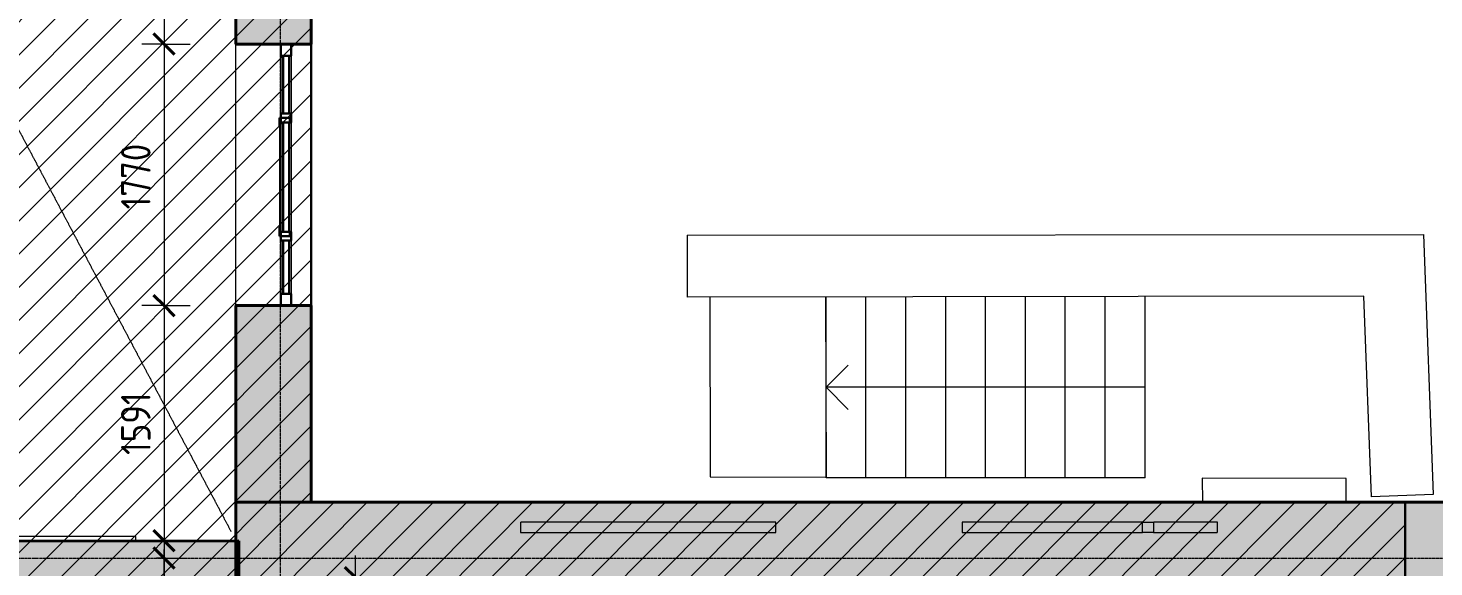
# Model space of a CAD drawing. Header units: millimetres. Extents: x -11886 to 379896, y -8130 to 47743.
# Drawn here: x 29399 to 38924, y 20497 to 24143 of the extents above; entities that cross this region are included whole.
import ezdxf

# ---------------------------------------------------------------- set-up
doc = ezdxf.new("R2010")
doc.units = ezdxf.units.MM
for name, pattern in [('ADSK_Линия сетки', [25, 20, -2.5, 0, -2.5]), ('ADSK_Сверху', [4.5, 3, -1.5]), ('ADSK_Снесено', [4.5, 3, -1.5])]:
    doc.linetypes.add(name, pattern=pattern)
for name, color, linetype, lineweight, true_color in [('_ Окна', 5, 'Continuous', 30, 0x0000ff), ('Витраж', 5, 'Continuous', 18, 0x0000ff), ('Линии', 7, 'Continuous', 9, 0x00a600), ('Окна', 5, 'Continuous', 18, 0x0000ff), ('Панели витража', 5, 'Continuous', 18, 0x0000ff), ('Стены внутренние', 5, 'Continuous', 18, 0x0000ff), ('Стены наружные', 1, 'ADSK_Снесено', 18, 0xff0000)]:
    doc.layers.add(name, color=color, linetype=linetype, lineweight=lineweight, true_color=true_color)
for name, color, linetype, lineweight in [('Лестницы', 7, 'Continuous', 18), ('Оси', 7, 'Continuous', 9), ('Перекрытие', 7, 'Continuous', 18), ('Размеры', 7, 'Continuous', 9), ('Размеры-100', 7, 'Continuous', 9), ('Стрелки вверх', 7, 'Continuous', 18)]:
    doc.layers.add(name, color=color, linetype=linetype, lineweight=lineweight)
doc.styles.add('GOST Common_1', font='GOST_Common.ttf', dxfattribs={"width": 0.9, "height": 200})
doc.dimstyles.new('ADSK_Основной_2_мм_Округление_до_1_мм', dxfattribs={"dimscale": 304.8, "dimtxt": 201.142999, "dimasz": 0.463911, "dimexe": 0.492126, "dimexo": 0.492126, "dimgap": 0.098425, "dimtad": 1, "dimdec": 0, "dimdsep": 46, "dimtxsty": 'GOST Common_1', "dimblk1": 'OBLIQUE', "dimblk2": 'OBLIQUE', "dimsah": 1, "dimcen": 0.09, "dimdle": 0.492126, "dimazin": 2, "dimtfac": 1, "dimtdec": 4, "dimtix": 1, "dimtmove": 0, "dimatfit": 3, "dimfxl": 1, "dimtvp": 1, "dimtolj": 1, "dimtzin": 0, "dimlwd": 20, "dimlwe": 20, "dimarcsym": 2})
doc.dimstyles.new('ADSK_Основной_2_мм_Округление_до_1_мм_1', dxfattribs={"dimscale": 304.8, "dimtxt": 201.142999, "dimasz": 0.463911, "dimexe": 0.492126, "dimexo": 0.492126, "dimgap": 0.098425, "dimtad": 1, "dimdec": 0, "dimdsep": 46, "dimtxsty": 'GOST Common_1', "dimblk1": 'OBLIQUE', "dimblk2": 'OBLIQUE', "dimsah": 1, "dimcen": 0.09, "dimdle": 0.492126, "dimazin": 2, "dimtfac": 1, "dimtdec": 4, "dimtix": 1, "dimtmove": 1, "dimatfit": 3, "dimfxl": 1, "dimtvp": 1, "dimtolj": 1, "dimtzin": 0, "dimlwd": 20, "dimlwe": 20, "dimarcsym": 2})

# ---------------------------------------------------------------- blocks, each defined once
blk = doc.blocks.new('Прямоугольный импост - 70х20_60мм-1240125-01 План 1-го этажа маркировочный')
at = {"layer": 'Витраж', "color": 161, "linetype": 'ADSK_Сверху', "true_color": 0xaaaaff}
for p, q in [((31112, 22344.9), (31112, 22264.9)), ((31182, 22344.9), (31182, 22264.9)), ((31112, 22264.9), (31182, 22264.9))]:
    blk.add_line(p, q, dxfattribs=at)
blk = doc.blocks.new('Прямоугольный импост - 70х20_60мм-1439130-01 План 1-го этажа маркировочный')
at = {"layer": 'Витраж', "color": 161, "linetype": 'ADSK_Сверху', "true_color": 0xaaaaff}
for p, q in [((-80, 35), (0, 35)), ((0, 35), (0, -35)), ((0, -35), (-80, -35))]:
    blk.add_line(p, q, dxfattribs=at)
blk = doc.blocks.new('Прямоугольный импост - 70х20_60мм-1439131-01 План 1-го этажа маркировочный')
at = {"layer": 'Витраж', "color": 161, "linetype": 'ADSK_Сверху', "true_color": 0xaaaaff}
for p, q in [((0, 35), (-80, 35)), ((0, -35), (0, 35)), ((-80, -35), (0, -35))]:
    blk.add_line(p, q, dxfattribs=at)
blk = doc.blocks.new('Витраж-тент со смещением вовне - 60мм 30 сдвиг-1467065-01 План 1-го этажа маркировочный')
at = {"layer": '_ Окна', "color": 161, "linetype": 'ADSK_Сверху', "true_color": 0xaaaaff}
for p, q in [((-400, 25), (-400, -45)), ((-400, 25), (-370, 25)), ((-400, -45), (-400, 25)), ((400, 25), (370, 25)), ((400, -45), (400, 25)), ((400, -45), (400, 25)), ((-340, -45), (-400, -45)), ((-340, -35), (-340, -45)), ((340, -35), (340, -45)), ((340, -45), (400, -45))]:
    blk.add_line(p, q, dxfattribs=at)
at = {"layer": 'Окна', "color": 161, "linetype": 'ADSK_Сверху', "true_color": 0xaaaaff}
blk.add_line((-340, -45), (340, -45), dxfattribs=at)
blk = doc.blocks.new('Прямоугольный импост - 70х20_60мм-1446451-01 План 1-го этажа маркировочный')
at = {"layer": 'Витраж', "color": 161, "linetype": 'ADSK_Сверху', "true_color": 0xaaaaff}
for p, q in [((31182, 24034.9), (31112, 24034.9)), ((31112, 24034.9), (31112, 23954.9)), ((31182, 24034.9), (31182, 23954.9))]:
    blk.add_line(p, q, dxfattribs=at)
blk = doc.blocks.new('Прямоугольный импост - 70х60мм-1225009-01 План 1-го этажа маркировочный')
at = {"layer": 'Витраж', "color": 161, "linetype": 'ADSK_Сверху', "true_color": 0xaaaaff}
for p, q in [((-5936, 11391.9), (-6006, 11391.9)), ((-6006, 11031.9), (-6006, 11391.9)), ((-5936, 11031.9), (-5936, 11391.9)), ((-6006, 11031.9), (-5936, 11031.9))]:
    blk.add_line(p, q, dxfattribs=at)
blk = doc.blocks.new('Прямоугольный импост - 70х60мм-1426887-01 План 1-го этажа маркировочный')
at = {"layer": 'Витраж', "color": 161, "linetype": 'ADSK_Сверху', "true_color": 0xaaaaff}
for p, q in [((-6073.8, 27726.3), (-6143.8, 27726.3)), ((-6143.8, 27336.3), (-6143.8, 27726.3)), ((-6073.8, 27336.3), (-6073.8, 27726.3)), ((-6143.8, 27336.3), (-6073.8, 27336.3))]:
    blk.add_line(p, q, dxfattribs=at)
blk = doc.blocks.new('Прямоугольный импост - 70х60мм-1229542-01 План 1-го этажа маркировочный')
at = {"layer": 'Витраж', "color": 161, "linetype": 'ADSK_Сверху', "true_color": 0xaaaaff}
for p, q in [((3808.5, 35377.6), (3738.5, 35377.6)), ((3738.5, 35377.6), (3738.5, 34637.6)), ((3808.5, 35377.6), (3808.5, 34637.6)), ((3738.5, 34637.6), (3808.5, 34637.6))]:
    blk.add_line(p, q, dxfattribs=at)
blk = doc.blocks.new('Прямоугольный импост - 70х60мм-1439128-01 План 1-го этажа маркировочный')
at = {"layer": 'Витраж', "color": 161, "linetype": 'ADSK_Сверху', "true_color": 0xaaaaff}
for p, q in [((-30, 35), (30, 35)), ((30, -35), (-30, -35))]:
    blk.add_line(p, q, dxfattribs=at)
blk = doc.blocks.new('Прямоугольный импост - 70х20_56мм-1435288-01 План 1-го этажа маркировочный')
at = {"layer": 'Витраж', "color": 161, "linetype": 'ADSK_Сверху', "true_color": 0xaaaaff}
for p, q in [((32736.1, 20799.1), (32736.1, 20729.1)), ((33226.1, 20799.1), (32736.1, 20799.1)), ((32736.1, 20729.1), (33226.1, 20729.1))]:
    blk.add_line(p, q, dxfattribs=at)
blk = doc.blocks.new('Прямоугольный импост - 70х20_56мм-1329112-01 План 1-го этажа маркировочный')
at = {"layer": 'Витраж', "color": 161, "linetype": 'ADSK_Сверху', "true_color": 0xaaaaff}
for p, q in [((34466.1, 20799.1), (33996.1, 20799.1)), ((34466.1, 20729.1), (34466.1, 20799.1)), ((33996.1, 20729.1), (34466.1, 20729.1))]:
    blk.add_line(p, q, dxfattribs=at)
blk = doc.blocks.new('Прямоугольный импост - 70х20_56мм-1464521-01 План 1-го этажа маркировочный')
at = {"layer": 'Витраж', "color": 161, "linetype": 'ADSK_Сверху', "true_color": 0xaaaaff}
for p, q in [((33996.1, 20799.1), (33226.1, 20799.1)), ((33226.1, 20729.1), (33996.1, 20729.1))]:
    blk.add_line(p, q, dxfattribs=at)
blk = doc.blocks.new('Прямоугольный импост - 70х20_56мм-1238645-01 План 1-го этажа маркировочный')
at = {"layer": 'Витраж', "color": 161, "linetype": 'ADSK_Сверху', "true_color": 0xaaaaff}
for p, q in [((15308.3, 20783.6), (15308.3, 20713.6)), ((15778.3, 20783.6), (15308.3, 20783.6)), ((15308.3, 20713.6), (15778.3, 20713.6))]:
    blk.add_line(p, q, dxfattribs=at)
blk = doc.blocks.new('Прямоугольный импост - 70х20_56мм-2061146-01 План 1-го этажа маркировочный')
at = {"layer": 'Витраж', "color": 161, "linetype": 'ADSK_Сверху', "true_color": 0xaaaaff}
for p, q in [((37025.2, 20799.1), (37025.2, 20729.1)), ((37457.2, 20799.1), (37025.2, 20799.1)), ((37457.2, 20729.1), (37457.2, 20799.1)), ((37025.2, 20729.1), (37457.2, 20729.1))]:
    blk.add_line(p, q, dxfattribs=at)
blk = doc.blocks.new('Прямоугольный импост - 70х20_56мм-2061147-01 План 1-го этажа маркировочный')
at = {"layer": 'Витраж', "color": 161, "linetype": 'ADSK_Сверху', "true_color": 0xaaaaff}
for p, q in [((36949.2, 20799.1), (36197.2, 20799.1)), ((36949.2, 20729.1), (36949.2, 20799.1)), ((36197.2, 20729.1), (36949.2, 20729.1))]:
    blk.add_line(p, q, dxfattribs=at)
blk = doc.blocks.new('Прямоугольный импост - 70х76мм-1433447-01 План 1-го этажа маркировочный')
at = {"layer": 'Витраж', "color": 161, "linetype": 'ADSK_Сверху', "true_color": 0xaaaaff}
for p, q in [((38, 35), (-38, 35)), ((-38, 35), (-38, -35)), ((38, -35), (38, 35)), ((-38, -35), (38, -35))]:
    blk.add_line(p, q, dxfattribs=at)
blk = doc.blocks.new('Новые проёмы подвал - Новые проёмы подвал-999150-01 План 1-го этажа маркировочный')
at = {"layer": 'Линии', "color": 8, "lineweight": 18, "true_color": 0x808080}
for p, q in [((38329.7, 21095.8), (37354.8, 21098.2)), ((37354.8, 21098.2), (37356, 20934.1)), ((38329.7, 20934.1), (38329.7, 21095.8)), ((30129.5, 20701.6), (28616.5, 20701)), ((30129.6, 20672.4), (30129.5, 20701.6))]:
    blk.add_line(p, q, dxfattribs=at)
blk = doc.blocks.new('Системная панель - _AR_Стекло_40мм_привязка по центру-V115-01 План 1-го этажа маркировочный')
at = {"layer": 'Панели витража', "lineweight": 30}
for p, q in [((195, 20), (-195, 20)), ((-195, 20), (-195, -20)), ((195, -20), (195, 20)), ((-195, -20), (195, -20))]:
    blk.add_line(p, q, dxfattribs=at)
blk = doc.blocks.new('Прямоугольный импост - 70х20_60мм-V116-01 План 1-го этажа маркировочный')
at = {"layer": 'Витраж', "lineweight": 30}
for p, q in [((-80, 35), (0, 35)), ((-80, -35), (-80, 35)), ((0, 35), (0, -35)), ((0, -35), (-80, -35))]:
    blk.add_line(p, q, dxfattribs=at)
blk = doc.blocks.new('Прямоугольный импост - 70х20_60мм-V117-01 План 1-го этажа маркировочный')
at = {"layer": 'Витраж', "lineweight": 30}
for p, q in [((0, 35), (-80, 35)), ((-80, 35), (-80, -35)), ((0, -35), (0, 35)), ((-80, -35), (0, -35))]:
    blk.add_line(p, q, dxfattribs=at)
blk = doc.blocks.new('Системная панель - _AR_Стекло_40мм_привязка по центру-V118-01 План 1-го этажа маркировочный')
at = {"layer": 'Панели витража', "lineweight": 30}
for p, q in [((180, 20), (-180, 20)), ((-180, 20), (-180, -20)), ((180, -20), (180, 20)), ((-180, -20), (180, -20))]:
    blk.add_line(p, q, dxfattribs=at)
blk = doc.blocks.new('Системная панель - _AR_Стекло_40мм_привязка по центру-V119-01 План 1-го этажа маркировочный')
at = {"layer": 'Панели витража', "lineweight": 30}
for p, q in [((370, 20), (-370, 20)), ((-370, 20), (-370, -20)), ((370, -20), (370, 20)), ((-370, -20), (370, -20))]:
    blk.add_line(p, q, dxfattribs=at)
blk = doc.blocks.new('Прямоугольный импост - 70х60мм-V59-01 План 1-го этажа маркировочный')
at = {"layer": 'Витраж'}
for p, q in [((3738.5, 34187.6), (3738.5, 34577.6)), ((3808.5, 34577.6), (3808.5, 34187.6))]:
    blk.add_line(p, q, dxfattribs=at)
blk = doc.blocks.new('Прямоугольный импост - 70х60мм-V58-01 План 1-го этажа маркировочный')
at = {"layer": 'Витраж'}
for p, q in [((3738.5, 35437.6), (3738.5, 35797.6)), ((3808.5, 35797.6), (3808.5, 35437.6))]:
    blk.add_line(p, q, dxfattribs=at)
blk = doc.blocks.new('Прямоугольный импост - 70х60мм-V120-01 План 1-го этажа маркировочный')
at = {"layer": 'Витраж', "lineweight": 30}
for p, q in [((-30, 35), (30, 35)), ((-30, -35), (-30, 35)), ((30, 35), (30, -35)), ((30, -35), (-30, -35))]:
    blk.add_line(p, q, dxfattribs=at)
blk = doc.blocks.new('Прямоугольный импост - 70х60мм-V60-01 План 1-го этажа маркировочный')
at = {"layer": 'Витраж'}
for p, q in [((3738.5, 34637.6), (3738.5, 35377.6)), ((3808.5, 35377.6), (3808.5, 34637.6))]:
    blk.add_line(p, q, dxfattribs=at)
blk = doc.blocks.new('DIMBLOCK99-01 План 1-го этажа маркировочный')
at = {"layer": 'Размеры-100', "lineweight": 40, "transparency": 16777216}
for p, q in [((30319.9, 25282.9), (30249.2, 25353.6)), ((30319.9, 25282.9), (30390.6, 25212.2)), ((30319.9, 24034.9), (30249.2, 24105.6)), ((30319.9, 24034.9), (30390.6, 23964.2))]:
    blk.add_line(p, q, dxfattribs=at)
at = {"layer": 'Размеры-100', "lineweight": 20, "transparency": 16777216}
for p, q in [((30319.9, 25282.9), (30169.9, 25282.9)), ((30319.9, 25282.9), (30319.9, 24034.9)), ((30319.9, 25282.9), (30497, 25282.9)), ((30319.9, 24034.9), (30169.9, 24034.9)), ((30319.9, 24034.9), (30497, 24034.9))]:
    blk.add_line(p, q, dxfattribs=at)
at = {"layer": 'Размеры-100', "color": 0, "lineweight": 20, "transparency": 16777216, "insert": (30028.5, 24416.9), "char_height": 200, "width": 580.928, "attachment_point": 1, "rotation": 90, "line_spacing_factor": 1.022761, "style": 'GOST Common_1'}
blk.add_mtext('1248', dxfattribs=at)
blk = doc.blocks.new('_Oblique')
at = {"color": 0, "linetype": 'ByBlock', "lineweight": -2}
blk.add_line((-0.5, -0.5), (0.5, 0.5), dxfattribs=at)
blk = doc.blocks.new('DIMBLOCK100-01 План 1-го этажа маркировочный')
at = {"layer": 'Размеры-100', "lineweight": 40, "transparency": 16777216}
for p, q in [((30319.9, 24034.9), (30249.2, 24105.6)), ((30319.9, 24034.9), (30390.6, 23964.2)), ((30319.9, 22264.9), (30249.2, 22335.6)), ((30319.9, 22264.9), (30390.6, 22194.2))]:
    blk.add_line(p, q, dxfattribs=at)
at = {"layer": 'Размеры-100', "lineweight": 20, "transparency": 16777216}
for p, q in [((30319.9, 24034.9), (30169.9, 24034.9)), ((30319.9, 24034.9), (30319.9, 22264.9)), ((30319.9, 24034.9), (30497, 24034.9)), ((30319.9, 22264.9), (30169.9, 22264.9)), ((30319.9, 22264.9), (30497, 22264.9))]:
    blk.add_line(p, q, dxfattribs=at)
at = {"layer": 'Размеры-100', "color": 0, "lineweight": 20, "transparency": 16777216, "insert": (30028.5, 22916.4), "char_height": 200, "width": 560.473, "attachment_point": 1, "rotation": 90, "line_spacing_factor": 1.022761, "style": 'GOST Common_1'}
blk.add_mtext('1770', dxfattribs=at)
blk = doc.blocks.new('DIMBLOCK101-01 План 1-го этажа маркировочный')
at = {"layer": 'Размеры-100', "lineweight": 40, "transparency": 16777216}
for p, q in [((30319.9, 22264.9), (30249.2, 22335.6)), ((30319.9, 22264.9), (30390.6, 22194.2)), ((30319.9, 20673.6), (30249.2, 20744.3)), ((30319.9, 20673.6), (30390.6, 20602.9))]:
    blk.add_line(p, q, dxfattribs=at)
at = {"layer": 'Размеры-100', "lineweight": 20, "transparency": 16777216}
for p, q in [((30319.9, 22264.9), (30169.9, 22264.9)), ((30319.9, 22264.9), (30319.9, 20673.6)), ((30319.9, 22264.9), (30497, 22264.9)), ((30319.9, 20673.6), (30169.9, 20673.6)), ((30319.9, 20673.6), (30676.8, 20673.6))]:
    blk.add_line(p, q, dxfattribs=at)
at = {"layer": 'Размеры-100', "color": 0, "lineweight": 20, "transparency": 16777216, "insert": (30028.5, 21254.5), "char_height": 200, "width": 515.472, "attachment_point": 1, "rotation": 90, "line_spacing_factor": 1.022761, "style": 'GOST Common_1'}
blk.add_mtext('1591', dxfattribs=at)
blk = doc.blocks.new('DIMBLOCK102-01 План 1-го этажа маркировочный')
at = {"layer": 'Размеры-100', "lineweight": 20, "transparency": 16777216}
for p, q in [((30319.9, 20673.6), (30169.9, 20673.6)), ((30319.9, 20673.6), (30319.9, 20406.8)), ((30319.9, 20673.6), (30676.8, 20673.6)), ((30319.9, 20328.2), (30319.9, 20615.2)), ((30319.9, 20556.8), (30269.8, 20556.8)), ((30319.9, 20556.8), (30469.9, 20556.8)), ((30319.9, 20024.8), (30319.9, 20328.2))]:
    blk.add_line(p, q, dxfattribs=at)
at = {"layer": 'Размеры-100', "lineweight": 40, "transparency": 16777216}
for p, q in [((30319.9, 20673.6), (30249.2, 20744.3)), ((30319.9, 20673.6), (30390.6, 20602.9)), ((30319.9, 20556.8), (30249.2, 20627.5)), ((30319.9, 20556.8), (30390.6, 20486.1))]:
    blk.add_line(p, q, dxfattribs=at)
at = {"layer": 'Размеры-100', "color": 0, "lineweight": 20, "transparency": 16777216, "insert": (30028.5, 20024.8), "char_height": 200, "width": 364.103, "attachment_point": 1, "rotation": 90, "line_spacing_factor": 1.022761, "style": 'GOST Common_1'}
blk.add_mtext('117', dxfattribs=at)
blk = doc.blocks.new('DIMBLOCK242-01 План 1-го этажа маркировочный')
at = {"layer": 'Размеры-100', "lineweight": 40, "transparency": 16777216}
for p, q in [((31616.3, 20424.7), (31545.5, 20495.2)), ((31616.3, 20424.7), (31687.2, 20354.2)), ((31622.6, 17777), (31551.7, 17847.5)), ((31622.6, 17777), (31693.5, 17706.4))]:
    blk.add_line(p, q, dxfattribs=at)
at = {"layer": 'Размеры-100', "lineweight": 20, "transparency": 16777216}
for p, q in [((31616, 20574.7), (31622.9, 17627)), ((31616.3, 20424.7), (31502.4, 20424.4)), ((31616.3, 20424.7), (31766.3, 20425)), ((31622.6, 17777), (31572.6, 17776.9)), ((31622.6, 17777), (31772.6, 17777.3))]:
    blk.add_line(p, q, dxfattribs=at)
at = {"layer": 'Размеры-100', "color": 0, "lineweight": 20, "transparency": 16777216, "insert": (31910.2, 19362.3), "char_height": 200, "width": 625.93, "attachment_point": 1, "rotation": 270.13558, "line_spacing_factor": 1.022761, "style": 'GOST Common_1'}
blk.add_mtext('2648', dxfattribs=at)

msp = doc.modelspace()

# ---------------------------------------------------------------- hatches: boundary and pattern name
at = {"lineweight": 13, "true_color": 0x636466, "transparency": 33554559}
h = msp.add_hatch(dxfattribs=at)
h.set_pattern_fill('ANSI31', color=251, scale=50)
h.set_pattern_definition([(45, (0, 84876.59), (-112.2532, 112.2532), [])])
h.paths.add_polyline_path([(31317.02, 43525.13), (18455.84, 43525.13), (18455.84, 20918.63), (11305.24, 20918.63), (11305.24, 17842.18), (18515.92, 17781.12), (38729.7, 17793.8), (38729.7, 20934.06), (31317.02, 20934.06)])
at = {"layer": 'Стены внутренние', "true_color": 0xc0c0c0}
msp.add_hatch(color=9, dxfattribs=at).paths.add_polyline_path([(18945.54, 20402.44), (30807.02, 20424.06), (30807.02, 20673.61), (18965.84, 20652.47), (18965.84, 20408.63), (18945.53, 20408.63), (18945.53, 20406.41)])
at = {"layer": 'Стены наружные', "linetype": 'Continuous', "true_color": 0xc0c0c0}
h = msp.add_hatch(color=9, dxfattribs=at)
h.paths.add_polyline_path([(31317.02, 20934.06), (31317.02, 22264.92), (30807.02, 22264.92), (30807.02, 20934.06)])
h.paths.add_polyline_path([(30807.02, 24034.92), (31317.02, 24034.92), (31317.02, 25282.9), (30807.02, 25282.9)])
h.paths.add_polyline_path([(31317.02, 27052.9), (31317.02, 28312.87), (30807.02, 28312.87), (30807.02, 27052.9)])
h.paths.add_polyline_path([(31317.02, 30082.87), (31317.02, 31332.84), (30807.02, 31332.84), (30807.02, 30082.87)])
h.paths.add_polyline_path([(31317.02, 33102.84), (31317.02, 34405.13), (30807.02, 34405.13), (30807.02, 33102.84)])
h.paths.add_polyline_path([(31317.02, 36175.13), (31317.02, 37426.13), (30807.02, 37426.13), (30807.02, 36175.13)])
h.paths.add_polyline_path([(31317.02, 39196.13), (31317.02, 40455.13), (30807.02, 40455.13), (30807.02, 39196.13)])
h.paths.add_polyline_path([(31317.02, 42225.13), (31317.02, 43525.13), (30807.02, 43525.13), (30807.02, 42225.13)])
h = msp.add_hatch(color=9, dxfattribs=at)
h.paths.add_polyline_path([(46339.85, 20424.06), (46543.21, 20424.06), (46543.21, 20934.06), (45391.98, 20934.06), (45391.98, 20424.06), (45636.37, 20424.06)])
h.paths.add_polyline_path([(42686.55, 20424.06), (43576.98, 20424.06), (43576.98, 20934.06), (41597.58, 20934.06), (41597.58, 20424.06), (42515.94, 20424.62), (42630.34, 20425.48), (42630.35, 20424.06)])
h.paths.add_polyline_path([(39192.85, 20424.06), (39867.58, 20424.06), (39867.58, 20934.06), (30807.02, 20934.06), (30807.02, 20424.06), (38947.97, 20424.06)])

# ---------------------------------------------------------------- linework, layer by layer
at = {"color": 251, "lineweight": 30, "true_color": 0x636466}
msp.add_lwpolyline([(11305.24, 20918.63), (11305.24, 17842.18), (18515.92, 17781.12), (38729.7, 17793.8), (38729.7, 20934.06), (31317.02, 20934.06), (31317.02, 43525.13), (18455.84, 43525.13), (18455.84, 20918.63), (11305.24, 20918.63)], dxfattribs=at)
at = {"layer": 'Лестницы'}
for p, q in [((34806.04, 21099.19), (34806.04, 22323.71)), ((35076.14, 21099.19), (35076.14, 22324.02)), ((35076.14, 21099.19), (35076.14, 22324.02)), ((35346.24, 21099.19), (35346.24, 22324.33)), ((35346.24, 21099.19), (35346.24, 22324.33)), ((35616.34, 21099.19), (35616.34, 22324.64)), ((35616.34, 21099.19), (35616.34, 22324.64)), ((35886.44, 21099.19), (35886.44, 22324.95)), ((35886.44, 21099.19), (35886.44, 22324.95)), ((36156.54, 21099.19), (36156.54, 22325.25)), ((36156.54, 21099.19), (36156.54, 22325.25)), ((36426.64, 21099.19), (36426.64, 22325.56)), ((36426.64, 21099.19), (36426.64, 22325.56)), ((36696.74, 21099.19), (36696.74, 22325.87)), ((36696.74, 21099.19), (36696.74, 22325.87)), ((36966.84, 21099.19), (36966.84, 22326.18)), ((36966.84, 21099.19), (36966.84, 22326.18)), ((35076.14, 21099.19), (34806.04, 21099.19)), ((35346.24, 21099.19), (35076.14, 21099.19)), ((35616.34, 21099.19), (35346.24, 21099.19)), ((35886.44, 21099.19), (35616.34, 21099.19)), ((36156.54, 21099.19), (35886.44, 21099.19)), ((36426.64, 21099.19), (36156.54, 21099.19)), ((36696.74, 21099.19), (36426.64, 21099.19)), ((36966.84, 21099.19), (36696.74, 21099.19))]:
    msp.add_line(p, q, dxfattribs=at)
at = {"layer": 'Линии', "linetype": 'ADSK_Сверху'}
msp.add_line((18997.84, 42983.13), (30775.02, 20733.79), dxfattribs=at)
at = {"layer": 'Линии', "color": 8, "lineweight": 18, "true_color": 0x808080}
for p, q in [((33864.86, 22741.63), (38853.29, 22747.34)), ((33864.86, 22741.63), (33865.34, 22322.64)), ((38853.29, 22747.34), (38920.2, 20986.69)), ((38449.93, 22327.88), (33865.34, 22322.64)), ((38501.5, 20970.78), (38449.93, 22327.88)), ((38920.2, 20986.69), (38501.5, 20970.78))]:
    msp.add_line(p, q, dxfattribs=at)
at = {"layer": 'Оси', "linetype": 'ADSK_Линия сетки'}
for p, q in [((31109.91, -7330.38), (31109.91, 44534.79)), ((-11086.22, 20556.79), (57141.72, 20556.79))]:
    msp.add_line(p, q, dxfattribs=at)
at = {"layer": 'Перекрытие', "color": 136, "true_color": 0x008080}
for p, q in [((34017.21, 22322.81), (34020.09, 21106.54)), ((34807.81, 21104.58), (34804.91, 22323.71)), ((34020.09, 21106.54), (34807.81, 21104.58))]:
    msp.add_line(p, q, dxfattribs=at)
at = {"layer": 'Стены внутренние', "color": 18, "lineweight": 40, "true_color": 0x000000}
for p, q in [((30826.79, 20673.64), (18965.84, 20652.47)), ((30827.24, 20423.64), (30826.79, 20673.64))]:
    msp.add_line(p, q, dxfattribs=at)
at = {"layer": 'Стены наружные', "color": 18, "linetype": 'Continuous', "lineweight": 40, "true_color": 0x000000}
for p, q in [((30807.02, 25282.9), (30807.02, 24034.92)), ((31317.02, 24034.92), (31317.02, 25282.9)), ((30807.02, 24034.92), (31317.02, 24034.92)), ((31317.02, 22264.92), (30807.02, 22264.92)), ((30807.02, 22264.92), (30807.02, 20424.06)), ((31317.02, 20934.06), (31317.02, 22264.92)), ((39867.58, 20934.06), (30807.02, 20934.06))]:
    msp.add_line(p, q, dxfattribs=at)
at = {"layer": 'Стены наружные', "color": 18, "linetype": 'Continuous', "true_color": 0x000000}
for p, q in [((30807.02, 22264.92), (30807.02, 24034.92)), ((31317.02, 24034.92), (31317.02, 22264.92))]:
    msp.add_line(p, q, dxfattribs=at)
at = {"layer": 'Стрелки вверх'}
for p, q in [((34806.04, 21712.69), (34956.04, 21862.69)), ((34806.04, 21712.69), (34956.04, 21562.69)), ((35076.14, 21712.69), (34806.36, 21712.69)), ((35346.24, 21712.69), (35076.14, 21712.69)), ((35616.34, 21712.69), (35346.24, 21712.69)), ((35886.44, 21712.69), (35616.34, 21712.69)), ((36156.54, 21712.69), (35886.44, 21712.69)), ((36426.64, 21712.69), (36156.54, 21712.69)), ((36696.74, 21712.69), (36426.64, 21712.69)), ((36966.84, 21712.69), (36696.74, 21712.69))]:
    msp.add_line(p, q, dxfattribs=at)

# ---------------------------------------------------------------- block references
at = {"layer": '_ Окна', "color": 161, "linetype": 'ADSK_Сверху', "true_color": 0xaaaaff, "rotation": 270.0000000000002}
msp.add_blockref('Витраж-тент со смещением вовне - 60мм 30 сдвиг-1467065-01 План 1-го этажа маркировочный', (31147.02, 23134.92), dxfattribs=at)
at = {"layer": 'Витраж', "color": 161, "linetype": 'ADSK_Сверху', "true_color": 0xaaaaff}
for name, p, rotation in [('Прямоугольный импост - 70х20_60мм-1439131-01 План 1-го этажа маркировочный', (31147.02, 24034.92), 90.00000000000026), ('Прямоугольный импост - 70х60мм-1426887-01 План 1-го этажа маркировочный', (25038.26, 51291.27), 180), ('Прямоугольный импост - 70х60мм-1225009-01 План 1-го этажа маркировочный', (25175.97, 33736.85), 180)]:
    msp.add_blockref(name, p, dxfattribs=dict(at, rotation=rotation))
for name, p in [('Прямоугольный импост - 70х20_60мм-1446451-01 План 1-го этажа маркировочный', (0, 0)), ('Прямоугольный импост - 70х60мм-1229542-01 План 1-го этажа маркировочный', (27373.52, -11872.72)), ('Прямоугольный импост - 70х20_60мм-1240125-01 План 1-го этажа маркировочный', (0, 0)), ('Прямоугольный импост - 70х20_56мм-1435288-01 План 1-го этажа маркировочный', (0, 0)), ('Прямоугольный импост - 70х20_56мм-1464521-01 План 1-го этажа маркировочный', (0, 0)), ('Прямоугольный импост - 70х20_56мм-1329112-01 План 1-го этажа маркировочный', (0, 0)), ('Прямоугольный импост - 70х20_56мм-1238645-01 План 1-го этажа маркировочный', (20418.83, 15.43)), ('Прямоугольный импост - 70х20_56мм-2061147-01 План 1-го этажа маркировочный', (0, 0)), ('Прямоугольный импост - 70х20_56мм-2061146-01 План 1-го этажа маркировочный', (0, 0))]:
    msp.add_blockref(name, p, dxfattribs=at)
at = {"layer": 'Витраж', "rotation": 90.00000000000026}
msp.add_blockref('Прямоугольный импост - 70х20_60мм-V117-01 План 1-го этажа маркировочный', (31147.02, 24034.92), dxfattribs=at)
at = {"layer": 'Витраж'}
for name, p in [('Прямоугольный импост - 70х60мм-V59-01 План 1-го этажа маркировочный', (27373.52, -10622.72)), ('Прямоугольный импост - 70х60мм-V60-01 План 1-го этажа маркировочный', (27373.52, -11872.72)), ('Прямоугольный импост - 70х60мм-V58-01 План 1-го этажа маркировочный', (27373.52, -13092.72))]:
    msp.add_blockref(name, p, dxfattribs=at)
at = {"layer": 'Витраж', "color": 161, "linetype": 'ADSK_Сверху', "true_color": 0xaaaaff, "extrusion": (0, 0, -1)}
for name, p, rotation in [('Прямоугольный импост - 70х60мм-1439128-01 План 1-го этажа маркировочный', (-31147.02, 23534.92), 269.9999999999997), ('Прямоугольный импост - 70х60мм-1439128-01 План 1-го этажа маркировочный', (-31147.02, 22734.92), 269.9999999999997), ('Прямоугольный импост - 70х20_60мм-1439130-01 План 1-го этажа маркировочный', (-31147.02, 22264.92), 269.9999999999997), ('Прямоугольный импост - 70х76мм-1433447-01 План 1-го этажа маркировочный', (-36987.18, 20764.06), 180)]:
    msp.add_blockref(name, p, dxfattribs=dict(at, rotation=rotation))
at = {"layer": 'Витраж', "extrusion": (0, 0, -1), "rotation": 269.9999999999997}
for name, p in [('Прямоугольный импост - 70х60мм-V120-01 План 1-го этажа маркировочный', (-31147.02, 23534.92)), ('Прямоугольный импост - 70х60мм-V120-01 План 1-го этажа маркировочный', (-31147.02, 22734.92)), ('Прямоугольный импост - 70х20_60мм-V116-01 План 1-го этажа маркировочный', (-31147.02, 22264.92))]:
    msp.add_blockref(name, p, dxfattribs=at)
at = {"layer": 'Линии', "color": 8, "lineweight": 18, "true_color": 0x808080}
msp.add_blockref('Новые проёмы подвал - Новые проёмы подвал-999150-01 План 1-го этажа маркировочный', (0, 0), dxfattribs=at)
at = {"layer": 'Панели витража', "rotation": 270.0000000000002}
for name, p in [('Системная панель - _AR_Стекло_40мм_привязка по центру-V115-01 План 1-го этажа маркировочный', (31147.02, 23759.92)), ('Системная панель - _AR_Стекло_40мм_привязка по центру-V119-01 План 1-го этажа маркировочный', (31147.02, 23134.92)), ('Системная панель - _AR_Стекло_40мм_привязка по центру-V118-01 План 1-го этажа маркировочный', (31147.02, 22524.92))]:
    msp.add_blockref(name, p, dxfattribs=at)

# ---------------------------------------------------------------- dimensions: what is measured, and where the dimension line sits
at = {"layer": 'Размеры', "lineweight": 20}
for base, p1, p2, angle, override, picture, middle in [((30319.85, 24034.92), (30647.02, 25282.9), (30647.02, 24034.92), 90, {"dimpost": '<>', "dimfxl": 1247.976126}, 'DIMBLOCK99-01 План 1-го этажа маркировочный', (30189.85, 24658.91)), ((30319.85, 22264.92), (30647.02, 24034.92), (30647.02, 22264.92), 90, {"dimpost": '<>', "dimfxl": 1770}, 'DIMBLOCK100-01 План 1-го этажа маркировочный', (30189.85, 23149.92)), ((30319.85, 20673.64), (30647.02, 22264.92), (30826.79, 20673.64), 90, {"dimpost": '<>', "dimfxl": 1601.399206}, 'DIMBLOCK101-01 План 1-го этажа маркировочный', (30189.85, 21469.28)), ((31622.59, 17776.98), (31352.36, 20424.06), (31722.58, 17777.22), 270.135579, {"dimpost": '<>', "dimfxl": 2672.607924}, 'DIMBLOCK242-01 План 1-го этажа маркировочный', (31749.46, 19101.14))]:
    dim = msp.add_linear_dim(base=base, p1=p1, p2=p2, angle=angle, dimstyle='ADSK_Основной_2_мм_Округление_до_1_мм', override=override, dxfattribs=at)
    dim.commit()
    dim.dimension.update_dxf_attribs({"geometry": picture, "text_midpoint": middle})
dim = msp.add_linear_dim(base=(30319.85, 20556.79), p1=(30826.79, 20673.64), p2=(30419.84, 20556.79), angle=90, dimstyle='ADSK_Основной_2_мм_Округление_до_1_мм_1', override={"dimpost": '<>', "dimfxl": 423.399185}, dxfattribs=at)
dim.commit()
dim.dimension.update_dxf_attribs({"geometry": 'DIMBLOCK102-01 План 1-го этажа маркировочный', "text_midpoint": (30161.82, 20206.82), "dimtype": 160, "text_rotation": 90})

doc.saveas('drawing.dxf')
